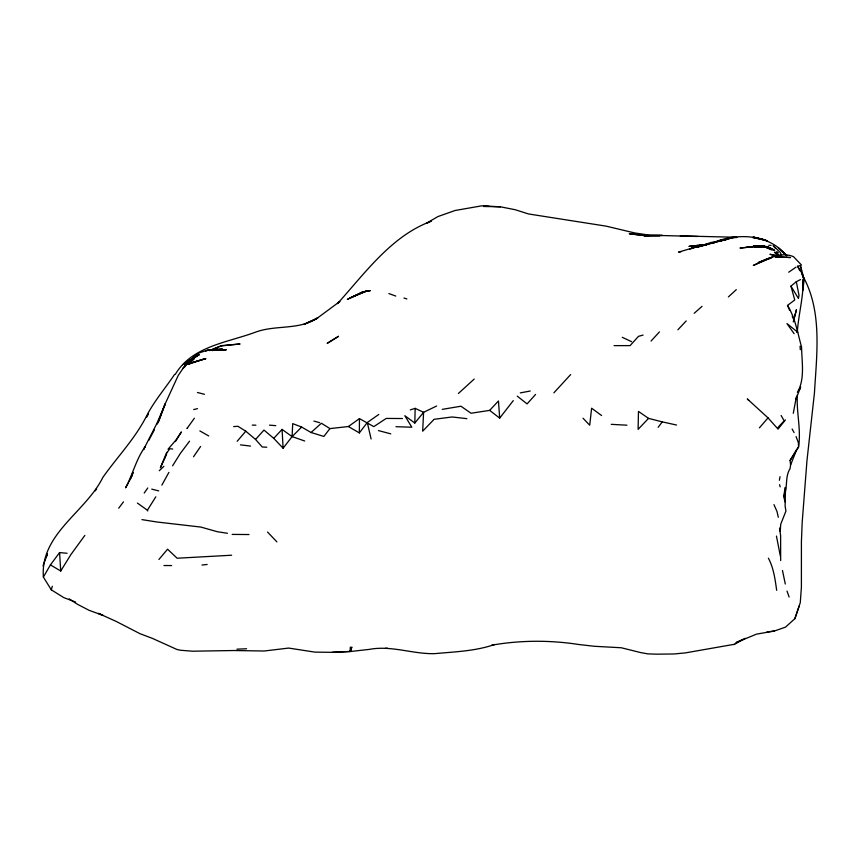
<?xml version="1.0" encoding="UTF-8"?>
<svg xmlns="http://www.w3.org/2000/svg" width="860" height="860" viewBox="0 0 860 860"><rect width="100%" height="100%" fill="white"/><g stroke="black" fill="none" stroke-linecap="round" stroke-linejoin="round"><path stroke-width="1.29" d="M266.783 447.211L262.289 447.017L255.56 439.449L263.988 430.075L273.749 438.342L283.101 448.221L292.099 436.6L292.701 423.625L301.656 427.065L311.04 432.494L321.393 423.249L329.939 428.592L348.375 426.528L359.351 432.913L359.458 418.616L373.799 426.625L386.226 418.433L402.426 418.53M780.665 560.57L780.622 535.748L779.568 528.104M395.987 426.7L411.822 427.216L404.823 415.713L414.821 423.034L415.144 408.36L410.274 409.887M779.708 528.707L780.257 531.254L780.708 524.31L785.933 511.055L785.115 506.099L785.513 487.512M802.767 286.756L803.218 279.102C803.519 297.022 798.478 314.534 797.284 332.444M69.176 598.839L77.368 604.236L89.118 610.331L103.028 615.384L98.373 613.374L115.982 621.318L140.019 633.702L152.36 638.356L176.859 649.44L180.31 650.235L192.532 651.203L233.63 650.525L264.117 651.009L288.648 648.074L314.943 652.127L332.111 652.321L350.052 651.514L350.364 647.139L351.106 647.999L350.568 651.493L369.262 649.397C391.311 645.193 412.585 654.148 434.526 653.654C454.714 651.794 475.387 651.203 494.704 644.462M802.778 290.669L804.164 279.565L800.434 265.643L801.466 265.03L793.543 256.699C781.611 251.464 769.195 258.322 758.165 262.601L769.141 258.14M797.381 394.815C796.231 412.37 801.326 429.591 798.542 447.028L796.683 449.629L790.587 465.045L790.028 468.754C784.728 476.838 788.093 487.727 783.696 496.521L785.115 501.917M783.696 496.521L785.159 487.469M793.275 413.305L796.349 396.998M779.364 480.288L780.052 476.687M75.626 602.075L63.801 597.635L51.321 589.842L43.366 577.071C40.227 533.705 85.634 512.291 102.824 477.44C117.315 456.886 135.074 438.707 146.512 416.089C154.144 401.104 165.303 388.312 174.634 374.337M793.275 321.93L796.435 309.697L793.823 319.716L792.243 316.147M51.321 589.842L52.32 586.251M350.568 651.493L351.837 647.053L350.052 651.514M742.943 639.367L735.999 642.635L756.477 634.142L774.301 631.046L785.513 627.133L794.876 618.673L800.273 602.666L801.402 587.208L801.413 541.563L802.197 522.213L806.97 460.594L814.442 392.902C816.731 353.707 822.773 309.342 801.67 274.082M794.876 618.673L799.209 605.945M159.035 420.293L164.281 405.791L178.256 375.39L184.75 365.887L194.037 358.932L187.942 364.135M158.24 422.26L165.41 403.566L156.703 423.808L143.523 449.629L145.114 446.791C136.052 459.251 132.838 474.44 125.581 487.803L128.452 482.739M797.349 392.289C805.175 379.421 801.767 361.651 801.563 347.075C797.607 332.96 795.307 317.931 787.502 305.44L794.747 299.968L790.953 286.133L796.317 281.704L800.509 279.586M43 565.955L47.44 553.904L46.075 557.559M795.855 399.352L800.649 387.021L799.37 389.999M131.526 476.44L133.031 472.796M130.569 478.224L133.064 472.419M166.765 452.349L160.379 467.733L165.367 457.144M157.251 424.034L159.39 419.508M129.022 481.729L131.021 477.493M165.002 457.681L166.603 454.456M43.366 577.071L50.417 564.902L59.587 552.571L67.069 553.27M95.406 490.834L96.578 488.555M148.737 440.427L154.402 429.785M146.684 417.197L148.479 413.886M168.882 472.387L161.863 485.137M130.688 478.267L131.913 476.031M155.81 496.811L147.393 510.227L147.737 510.969M50.417 564.902L60.716 570.997L70.928 554.528L84.828 535.425M172.58 465.819L180.417 453.327L189.555 441.159M790.587 465.045L790.093 460.444L796.683 449.629M175.365 441.61L181.363 431.924L176.192 439.772L168.033 449.242M790.093 460.444L798.542 447.028L798.392 442.717L796.08 436.568M193.522 456.778L200.584 446.49M166.442 453.542L169.743 448.737L172.688 449.017M144.211 493.06L147.759 487.975M175.375 374.229C192.124 346.214 227.148 342.645 255.108 332.304L255.323 332.239C275.63 324.575 299.344 330.476 317.856 317.791L303.988 324.381L316.587 318.673L339.861 301.462L337.486 303.612C364.823 273.426 391.827 235.371 431.505 221.192M187.34 428.022L186.986 428.527L194.392 418.218M777.945 429.194L785.416 419.949M118.701 508.185L123.485 501.853M658.147 427.323L662.254 421.873L676.54 425.023M442.255 409.36L460.949 406.221L471.022 413.252L489.652 410.381L499.681 418.111L513.291 400.61M359.351 432.913L367.295 422.507L378.787 414.456M159.24 470.732L163.894 466.324M329.939 428.592L323.854 436.439L311.04 432.494M414.821 423.034L423.593 412.305L436.611 406.017M191.791 359.802L195.8 355.008M158.906 559.484L167.571 549.207L177.138 558.226L231.641 555.227M237.177 441.277L245.788 431.204L255.56 439.449M759.434 427.839L768.023 417.863L747.265 398.9L748.737 400.405M535.565 394.428L527.105 403.899L517.226 396.137M570.642 374.584L553.883 392.837M651.063 341.044L659.437 331.906M273.749 438.342L282.08 429.409L292.099 436.6L304.709 440.997M489.652 410.381L498.456 401.007L499.681 418.111M677.884 329.788L686.194 320.941M648.558 418.379L638.099 429.344L638.475 411.402L648.558 418.379L662.254 421.873M433.504 419.949L422.668 431.183L423.593 412.305L415.144 408.36M292.099 436.6L301.656 427.065M728.399 296.915L736.321 289.627M458.412 393.461L474.204 379.056M694.203 313.287L702.029 306.353M184.9 366.747L182.868 368.478L191.339 359.265L199.455 354.535L188.953 361.426L198.563 353.17L208.227 349.88L225.266 350.149L208.496 349.902L205.723 351.213M788.706 272.212L796.08 267.105M348.375 426.528L359.458 418.616M184.481 364.145L193.629 357.663L182.632 364.726M733.978 644.613L745.255 638.27M191.038 362.877L187.953 364.446L205.357 358.642L191.038 362.877L205.938 358.62L203.39 359.222M734.569 644.258L685.269 652.912L673.885 653.987L656.438 654.17L647.784 653.869L640.614 652.568L621.307 647.763L594.475 646.29L578.801 644.505C549.97 640.044 520.526 640.152 491.791 645.172M212.42 350.622L217.451 348.956L212.678 349.988L222.417 348.999L210.313 350.084L226.459 349.708L208.496 349.902M429.011 222.288L426.506 223.202L437.976 216.548L455.09 210.496L481.793 205.83L500.456 206.819L515.119 209.7L528.534 213.957L606.149 226.148L634.551 232.92L649.762 235.21L698.105 236.478M700.674 246.229L715.348 242.294L699.019 246.089L678.54 252.12L680.959 251.808M699.019 246.089L689.72 249.142M717.347 241.499L712.628 242.982L733.29 237.564L712.574 242.832M643.087 335.067L638.496 336.335L630.079 345.613L614.072 345.634M720.25 241.101L726.474 239.521L710.747 242.563L696.998 247.293L707.404 244.369L691.537 246.82L707.576 244.347L689.161 246.336L707.576 244.347M765.819 259.505L770.807 258.269M193.694 409.575L197.499 408.64M799.811 270.674L797.639 266.224L800.434 265.643M721.185 240.262L725.915 239.359L717.208 241.079C740.643 232.985 769.969 234.877 786.384 255.646L778.364 247.938L786.879 255.7M520.289 392.902L530.222 391.01M722.131 240.338L724.69 239.983M434.01 419.315L452.166 416.971L466.894 418.659M724.636 239.865L720.777 240.349L724.55 239.908M766.937 631.939L774.301 631.046M759.229 245.906L739.966 248.078L763.304 245.756L770.936 248.067L767.034 247.583M745.964 247.433L760.605 245.756L763.723 245.949L768.582 247.949M201.982 565.031L207.163 564.482M233.662 426.592L237.919 426.291L245.788 431.204M332.111 652.321L350.235 651.471M236.951 649.171L246.594 648.762M736.87 237.403L727.538 237.693L736.558 237.457M768.475 248.336L763.723 245.949L753.435 245.724L760.605 245.756L762.949 246.54M644.828 235.64L662.297 235.425L644.559 235.619L629.273 233.737L644.828 235.64L643.871 235.565M488.846 206.378L483.535 206.422L500.456 206.819M736.332 237.263L680.324 235.909L681.399 235.93M385.377 648.268L387.57 648.268M163.959 565.525L171.624 565.558M766.195 247.25L770.323 247.701L767.647 247.54M232.189 534.404L249.002 534.544M768.84 245.315L771.097 245.337M252.281 425.119L255.904 425.162M758.455 245.809L763.723 245.949M780.772 255.807L769.915 254.291L774.924 255.839M611.234 424.335L626.951 425.195M762.293 247.218L754.263 246.745L768.453 247.261L756.606 246.282L764.433 247.25M269.535 425.152L275.781 425.657M767.829 247.444L770.323 247.701M240.467 444.867L250.529 446.082M157.036 522.009L200.885 527.072L217.333 531.727L227.481 533.286M141.932 519.612L156.187 521.891M796.683 331.971L797.757 332.229L786.954 323.575L794.135 333.712M151.736 489.136L158.724 490.899M197.456 392.493L204.497 394.299M378.443 430.581L390.784 433.859M313.921 421.088L319.598 422.668M403.953 298.044L406.877 298.936M773.678 250.088L765.938 247.314L771.517 249.916M388.87 293.572L395.772 296.077M772.226 249.443L774.656 250.443L771.882 248.497M775.989 251.991L778.225 253.033L777.085 251.786M622.253 337.303L631.552 341.678M199.864 430.925L208.765 435.966M779.579 255.721L774.43 252.206L776.333 253.915M137.406 503.057L147.393 510.227M601.602 415.541L591.615 408.199L589.724 425.206L583.015 418.229M267.546 532.039L276.909 541.897M768.023 417.863L777.257 428.226L784.159 420.841L781.138 415.487M775.559 248.486L773.14 245.595L780.213 252.41L781.568 255.248M797.639 266.224L802.391 273.878L804.164 279.565L803.079 277.339M790.953 286.133L798.413 298.431L799.015 295.474L796.317 281.704M792.114 429.011L794.092 432.58M768.41 558.194C773.678 568.062 775.107 579.457 776.677 590.325M773.946 504.648L776.978 511.41L778.311 517.258M787.502 305.44L789.609 310.202M787.007 591.057L789.114 597.034M779.568 484.642L780.181 486.835M782.482 570.481L785.298 584.047M780.353 556.119L776.44 536.059M367.295 422.507L371.112 438.998M801.197 267.309L801.488 271.029M800.079 346.193L800.305 349.697M59.587 552.571L60.716 570.997M282.08 429.409L283.101 448.221M338.485 336.357L327.316 343.269L338.485 336.357M350.364 297.839L347.322 299.43L362.683 291.895L370.208 290.669L362.683 291.895L350.364 297.839L366.586 291.035L350.364 297.839M759.832 262.45L753.338 265.428L772.71 256.989L759.832 262.45M220.869 345.967L209.539 350.59L221.762 345.613L240.09 343.957L220.869 345.967M648.773 235.554L644.559 235.619L659.856 235.619L648.773 235.554M777.526 256.903L775 256.828L790.523 257.538L777.526 256.903M759.036 238.575L752.865 237.51L767.088 240.736L753.22 236.973L765.443 240.048L759.036 238.575"/></g></svg>
